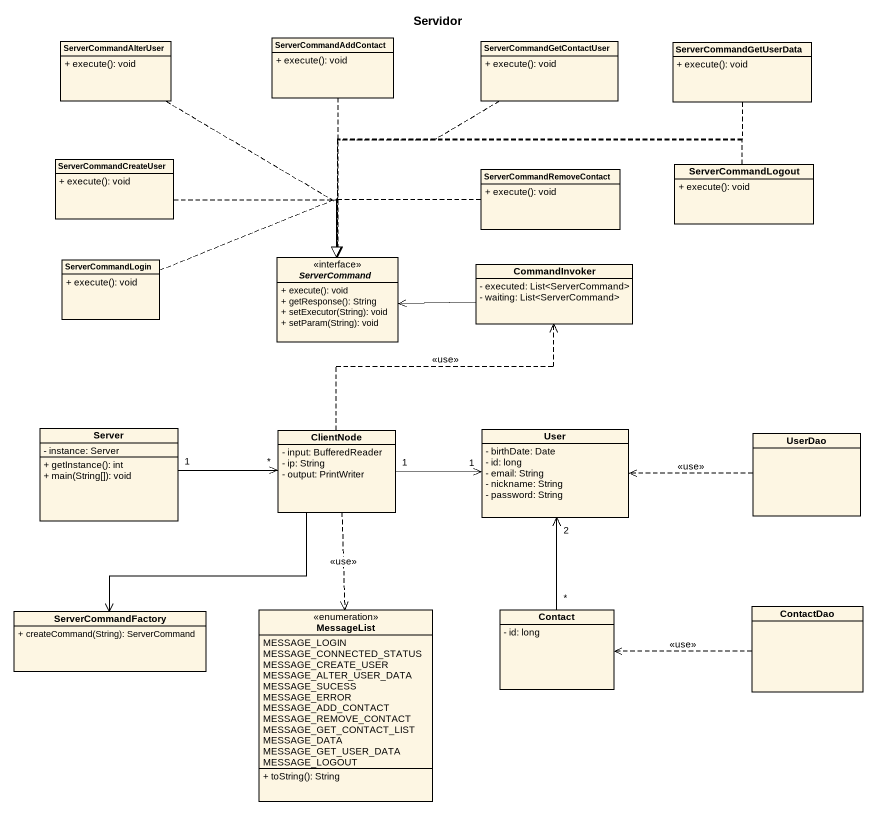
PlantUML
@startuml
title Servidor
hide circle
hide empty members
skinparam classAttributeIconSize 0
class ServerCommandAlterUser {
  + execute(): void
}
class ServerCommandAddContact {
  + execute(): void
}
class ServerCommandGetContactUser {
  + execute(): void
}
class ServerCommandGetUserData {
  + execute(): void
}
class ServerCommandCreateUser {
  + execute(): void
}
class ServerCommandRemoveContact {
  + execute(): void
}
class ServerCommandLogout {
  + execute(): void
}
class ServerCommandLogin {
  + execute(): void
}
interface ServerCommand {
  + execute(): void
  + getResponse(): String
  + setExecutor(String): void
  + setParam(String): void
}
class CommandInvoker {
  - executed: List<ServerCommand>
  - waiting: List<ServerCommand>
}
class Server {
  - instance: Server
  + getInstance(): int
  + main(String[]): void
}
class ClientNode {
  - input: BufferedReader
  - ip: String
  - output: PrintWriter
}
class User {
  - birthDate: Date
  - id: long
  - email: String
  - nickname: String
  - password: String
}
class UserDao
class ServerCommandFactory {
  + createCommand(String): ServerCommand
}
enum MessageList {
  MESSAGE_LOGIN
  MESSAGE_CONNECTED_STATUS
  MESSAGE_CREATE_USER
  MESSAGE_ALTER_USER_DATA
  MESSAGE_SUCESS
  MESSAGE_ERROR
  MESSAGE_ADD_CONTACT
  MESSAGE_REMOVE_CONTACT
  MESSAGE_GET_CONTACT_LIST
  MESSAGE_DATA
  MESSAGE_GET_USER_DATA
  MESSAGE_LOGOUT
  + toString(): String
}
class Contact {
  - id: long
}
class ContactDao
ServerCommandAlterUser ..|> ServerCommand
ServerCommandAddContact ..|> ServerCommand
ServerCommandGetContactUser ..|> ServerCommand
ServerCommandGetUserData .left.|> ServerCommand
ServerCommandCreateUser .right.|> ServerCommand
ServerCommandRemoveContact .left.|> ServerCommand
ServerCommandLogout .left.|> ServerCommand
ServerCommandLogin .right.|> ServerCommand
CommandInvoker -left-> ServerCommand
Server "1" -right-> "*" ClientNode
ClientNode .up.> CommandInvoker : <<use>>
ClientNode "1" -right-> "1" User
ClientNode --> ServerCommandFactory
ClientNode ..> MessageList : <<use>>
UserDao .left.> User : <<use>>
Contact "*" -up-> "2" User
ContactDao .left.> Contact : <<use>>
@enduml
